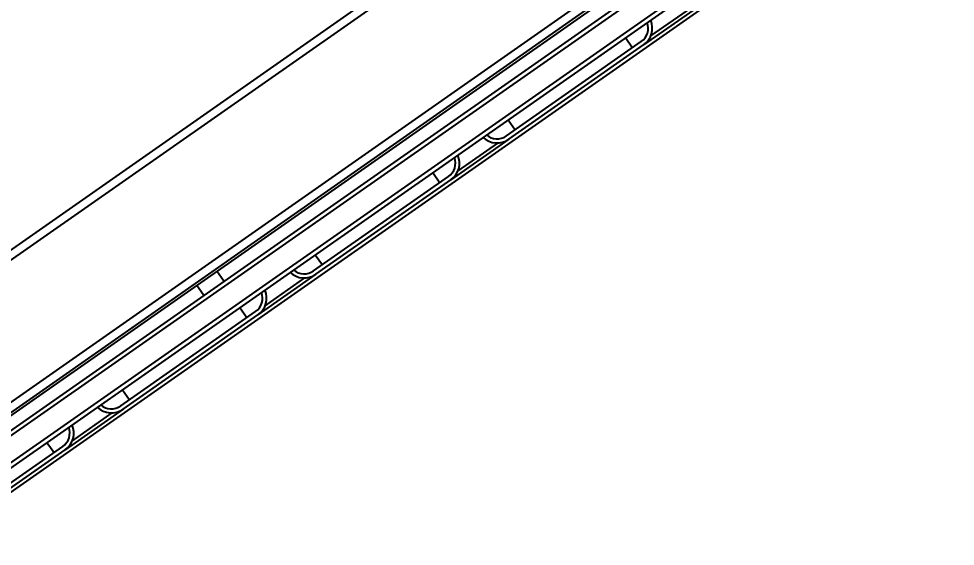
# Model space of a CAD drawing. Header units: millimetres. Extents: x 152904052 to 153933663, y 538271515 to 539240469.
# Drawn here: x 153452902.2 to 153453359.7, y 538569557.4 to 538569815.3 of the extents above; entities that cross this region are included whole.
import ezdxf
from ezdxf.enums import TextEntityAlignment as Align

# ---------------------------------------------------------------- set-up
doc = ezdxf.new("R2010")
doc.units = ezdxf.units.MM
doc.layers.add('POWR', color=5, linetype='Continuous')
doc.layers.add('TEXT', color=7, linetype='Continuous')
doc.styles.get("Standard").update_dxf_attribs({"font": 'Gulim.ttf'})

msp = doc.modelspace()

# ---------------------------------------------------------------- linework, layer by layer
at = {"layer": 'POWR', "color": 7}
for p, q in [((153451610.15, 538568795.17), (153453405.73, 538570052.45)), ((153452528.12, 538569442.95), (153453373.89, 538570035.16)), ((153451659.93, 538568760.69), (153453421.11, 538569993.88)), ((153453446.82, 538569995.52), (153452550.66, 538569368.03)), ((153453443.83, 538569996), (153452551.24, 538569371)), ((153451662.28, 538568757.33), (153453423.46, 538569990.52)), ((153453453.01, 538569986.68), (153452556.86, 538569359.18)), ((153453420.05, 538569986.67), (153452570.18, 538569391.59)), ((153453452.49, 538569983.75), (153452559.78, 538569358.67)), ((153453462.18, 538569978.81), (153452561.11, 538569347.88)), ((153453235.83, 538569822.28), (153453207.49, 538569802.43)), ((153453211.01, 538569806.85), (153453230.47, 538569820.47)), ((153453140.48, 538569757.95), (153453206.34, 538569804.07)), ((153453141.63, 538569756.31), (153453207.49, 538569802.43)), ((153453198.64, 538569806), (153453202.08, 538569801.09)), ((153453141.3, 538569765.85), (153453144.74, 538569760.94)), ((153453141.63, 538569756.31), (153453113.28, 538569736.47)), ((153453116.81, 538569740.89), (153453136.27, 538569754.51)), ((153453046.28, 538569691.99), (153453112.14, 538569738.11)), ((153453104.44, 538569740.04), (153453107.88, 538569735.12)), ((153453047.43, 538569690.35), (153453113.28, 538569736.47)), ((153453047.1, 538569699.89), (153453050.54, 538569694.97)), ((153453002.45, 538569686.94), (153452999.01, 538569691.85)), ((153453047.43, 538569690.35), (153453019.08, 538569670.51)), ((153453022.61, 538569674.93), (153453042.06, 538569688.55)), ((153452989.18, 538569684.97), (153452992.62, 538569680.06)), ((153453010.23, 538569674.08), (153453013.68, 538569669.16)), ((153452952.08, 538569626.03), (153453017.94, 538569672.15)), ((153452953.22, 538569624.39), (153453019.08, 538569670.51)), ((153452952.89, 538569633.93), (153452956.33, 538569629.01)), ((153452953.22, 538569624.39), (153452924.88, 538569604.55)), ((153452928.41, 538569608.97), (153452947.86, 538569622.59)), ((153452857.87, 538569560.07), (153452923.73, 538569606.18)), ((153452916.03, 538569608.12), (153452919.47, 538569603.2)), ((153452859.02, 538569558.43), (153452924.88, 538569604.55))]:
    msp.add_line(p, q, dxfattribs=at)
for centre, radius, start, end in [((153453201.75, 538569810.62), 8, 305, 20.5225), ((153453201.75, 538569810.62), 10, 305, 23.463), ((153453135.89, 538569764.51), 10, 226.537, 305), ((153453135.89, 538569764.51), 8, 229.4775, 305), ((153453107.55, 538569744.66), 8, 305, 20.5225), ((153453107.55, 538569744.66), 10, 305, 23.463), ((153453041.69, 538569698.54), 8, 229.4775, 305), ((153453041.69, 538569698.54), 10, 226.537, 305), ((153453013.35, 538569678.7), 10, 305, 23.463), ((153453013.35, 538569678.7), 8, 305, 20.5225), ((153452947.49, 538569632.58), 10, 226.537, 305), ((153452947.49, 538569632.58), 8, 229.4775, 305), ((153452919.14, 538569612.74), 8, 305, 20.5225), ((153452919.14, 538569612.74), 10, 305, 23.463)]:
    msp.add_arc(centre, radius, start, end, dxfattribs=at)

# ---------------------------------------------------------------- texts
at = {"layer": 'TEXT'}
msp.add_text('전기실#CD', height=4550, rotation=34.9999, dxfattribs=at).set_placement((153466474.48, 538561025.28), align=Align.CENTER)

doc.saveas('drawing.dxf')
